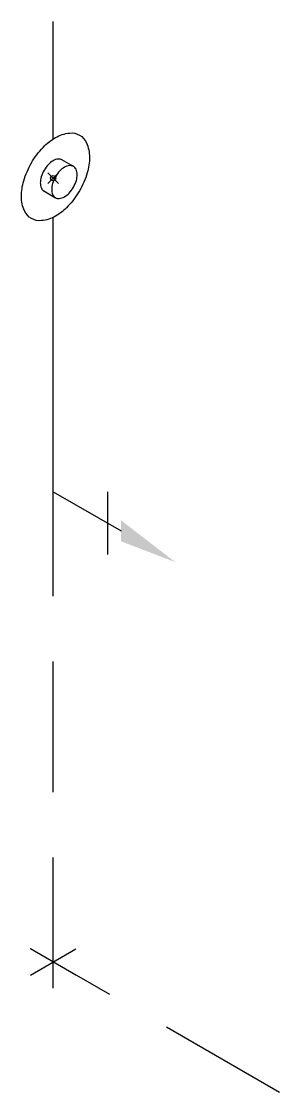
# Model space of a CAD drawing. Header units: millimetres. Extents: x -9839.3 to -9838.81, y -43.7 to -41.65.
import ezdxf

# ---------------------------------------------------------------- set-up
doc = ezdxf.new("R2010")
doc.units = ezdxf.units.MM
doc.header["$PDMODE"] = 35
doc.header["$PDSIZE"] = 0.01
doc.linetypes.add('HIDDEN', pattern=[0.375, 0.25, -0.125])
doc.layers.add('Tub_iso_instalações', color=2, linetype='Continuous')

msp = doc.modelspace()

# ---------------------------------------------------------------- linework, layer by layer
at = {"layer": 'Tub_iso_instalações', "color": 3}
for p, q in [((-9839.2441, -41.8721), (-9839.2441, -41.6471)), ((-9839.2441, -42.5471), (-9839.2441, -42.0221))]:
    msp.add_line(p, q, dxfattribs=at)
at = {"layer": 'Tub_iso_instalações'}
for p, q in [((-9839.205, -41.9247), (-9839.2272, -41.9119)), ((-9839.2619, -41.9716), (-9839.2394, -41.9846)), ((-9839.1401, -42.5471), (-9839.1401, -42.6671))]:
    msp.add_line(p, q, dxfattribs=at)
at = {"layer": 'Tub_iso_instalações', "color": 3, "linetype": 'Continuous'}
msp.add_line((-9839.2441, -42.5471), (-9839.1141, -42.6221), dxfattribs=at)
at = {"layer": 'Tub_iso_instalações', "color": 1, "linetype": 'HIDDEN'}
for p, q in [((-9839.2441, -43.4971), (-9839.2441, -42.5471)), ((-9839.2008, -43.4721), (-9839.2874, -43.4221)), ((-9839.2874, -43.4721), (-9839.2008, -43.4221)), ((-9838.811, -43.6971), (-9839.2874, -43.4221))]:
    msp.add_line(p, q, dxfattribs=at)
at = {"layer": 'Tub_iso_instalações'}
for points in [[(-9839.1936, -41.9712, -0.058752), (-9839.2158, -42.001, -0.072341), (-9839.2396, -42.0198, -0.106617), (-9839.2666, -42.0284, -0.156851), (-9839.2857, -42.0243, -0.156851), (-9839.2988, -42.0099, -0.106617), (-9839.3047, -41.9822, -0.072341), (-9839.3004, -41.9522, -0.058752), (-9839.2857, -41.918, -0.058752), (-9839.2634, -41.8882, -0.072341), (-9839.2396, -41.8694, -0.106617), (-9839.2126, -41.8607, -0.156851), (-9839.1936, -41.8648, -0.156851), (-9839.1805, -41.8793, -0.106617), (-9839.1745, -41.907, -0.072341), (-9839.1789, -41.937, -0.058752)], [(-9839.2053, -41.9644, 0.058752), (-9839.1997, -41.9516, 0.072341), (-9839.1981, -41.9404, 0.106617), (-9839.2003, -41.93, 0.156851), (-9839.2053, -41.9246, 0.156851), (-9839.2124, -41.923, 0.106617), (-9839.2225, -41.9263, 0.072341), (-9839.2314, -41.9333, 0.058752), (-9839.2398, -41.9445, 0.058752), (-9839.2453, -41.9573, 0.072341), (-9839.2469, -41.9686, 0.106617), (-9839.2447, -41.9789, 0.156851), (-9839.2398, -41.9844, 0.156851), (-9839.2326, -41.9859, 0.106617), (-9839.2225, -41.9827, 0.072341), (-9839.2136, -41.9756, 0.058752)]]:
    msp.add_lwpolyline(points, format="xyb", close=True, dxfattribs=at)
msp.add_lwpolyline([(-9839.2267, -41.9122, 0), (-9839.227, -41.912, 0.156851), (-9839.2341, -41.9105, 0.106617), (-9839.2442, -41.9137, 0.072341), (-9839.2531, -41.9208, 0.058752), (-9839.2615, -41.932, 0.058752), (-9839.267, -41.9448, 0.072341), (-9839.2686, -41.956, 0.106617), (-9839.2664, -41.9664, 0.156851), (-9839.2615, -41.9718, 0), (-9839.2611, -41.972)], format="xyb", dxfattribs=at)
at = {"layer": 'Tub_iso_instalações', "color": 7}
msp.add_point((-9839.2441, -41.9471), dxfattribs=at)
at = {"layer": 'Tub_iso_instalações', "color": 1}
msp.add_solid([(-9839.1141, -42.6421), (-9839.1141, -42.6021), (-9839.0102, -42.6821)], dxfattribs=at)

doc.saveas('drawing.dxf')
